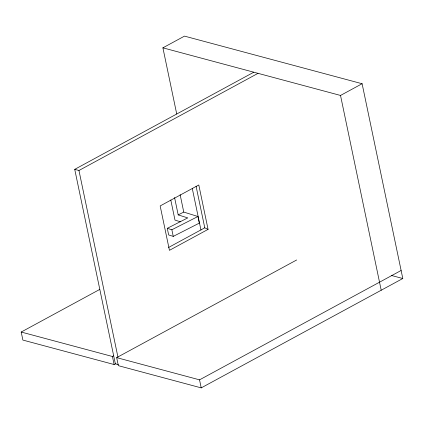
<?xml version="1.0" encoding="UTF-8"?>
<svg xmlns="http://www.w3.org/2000/svg" width="424" height="424" viewBox="0 0 424 424"><rect width="100%" height="100%" fill="white"/><g stroke="black" fill="none" stroke-linecap="round" stroke-linejoin="round"><path stroke-width="0.64" d="M176.718 113.971L162.901 47.833L184.493 36.12L362.107 83.735L402.8 278.515L201.22 387.881L118.344 365.663L116.664 357.628L296.657 259.976M118.386 364.661L115.36 363.85L74.73 169.351L253.801 72.202M74.73 169.351L78.959 170.485L258.031 73.336M162.901 47.833L340.52 95.448L362.107 83.735M168.561 247.468L204.771 227.826L208.073 229.373L169.441 250.335L160.166 205.937L198.798 184.975L208.073 229.373M115.853 363.585L114.114 364.529L22.88 340.075L21.2 332.04L99.582 289.512M21.2 332.04L112.434 356.494L113.595 355.869M116.664 357.628L199.54 379.846L401.12 270.48M178.197 214.904L183.762 212.069L197.923 216.505L199.307 223.13L173.252 236.385L168.662 234.949L167.279 228.324L187.768 217.899L178.197 214.904L174.566 197.52M167.279 228.324L171.868 229.76L197.923 216.505M391.326 275.441L402.8 278.515M180.534 221.826L174.99 220.088L170.793 200.011M340.52 95.448L381.208 290.228M196.084 186.263L204.771 227.826M192.295 188.542L200.965 230.041M180.131 194.69L183.762 212.069M171.868 229.76L173.252 236.385M199.54 379.846L201.22 387.881M78.959 170.485L117.967 357.204M112.434 356.494L114.114 364.529"/></g></svg>
